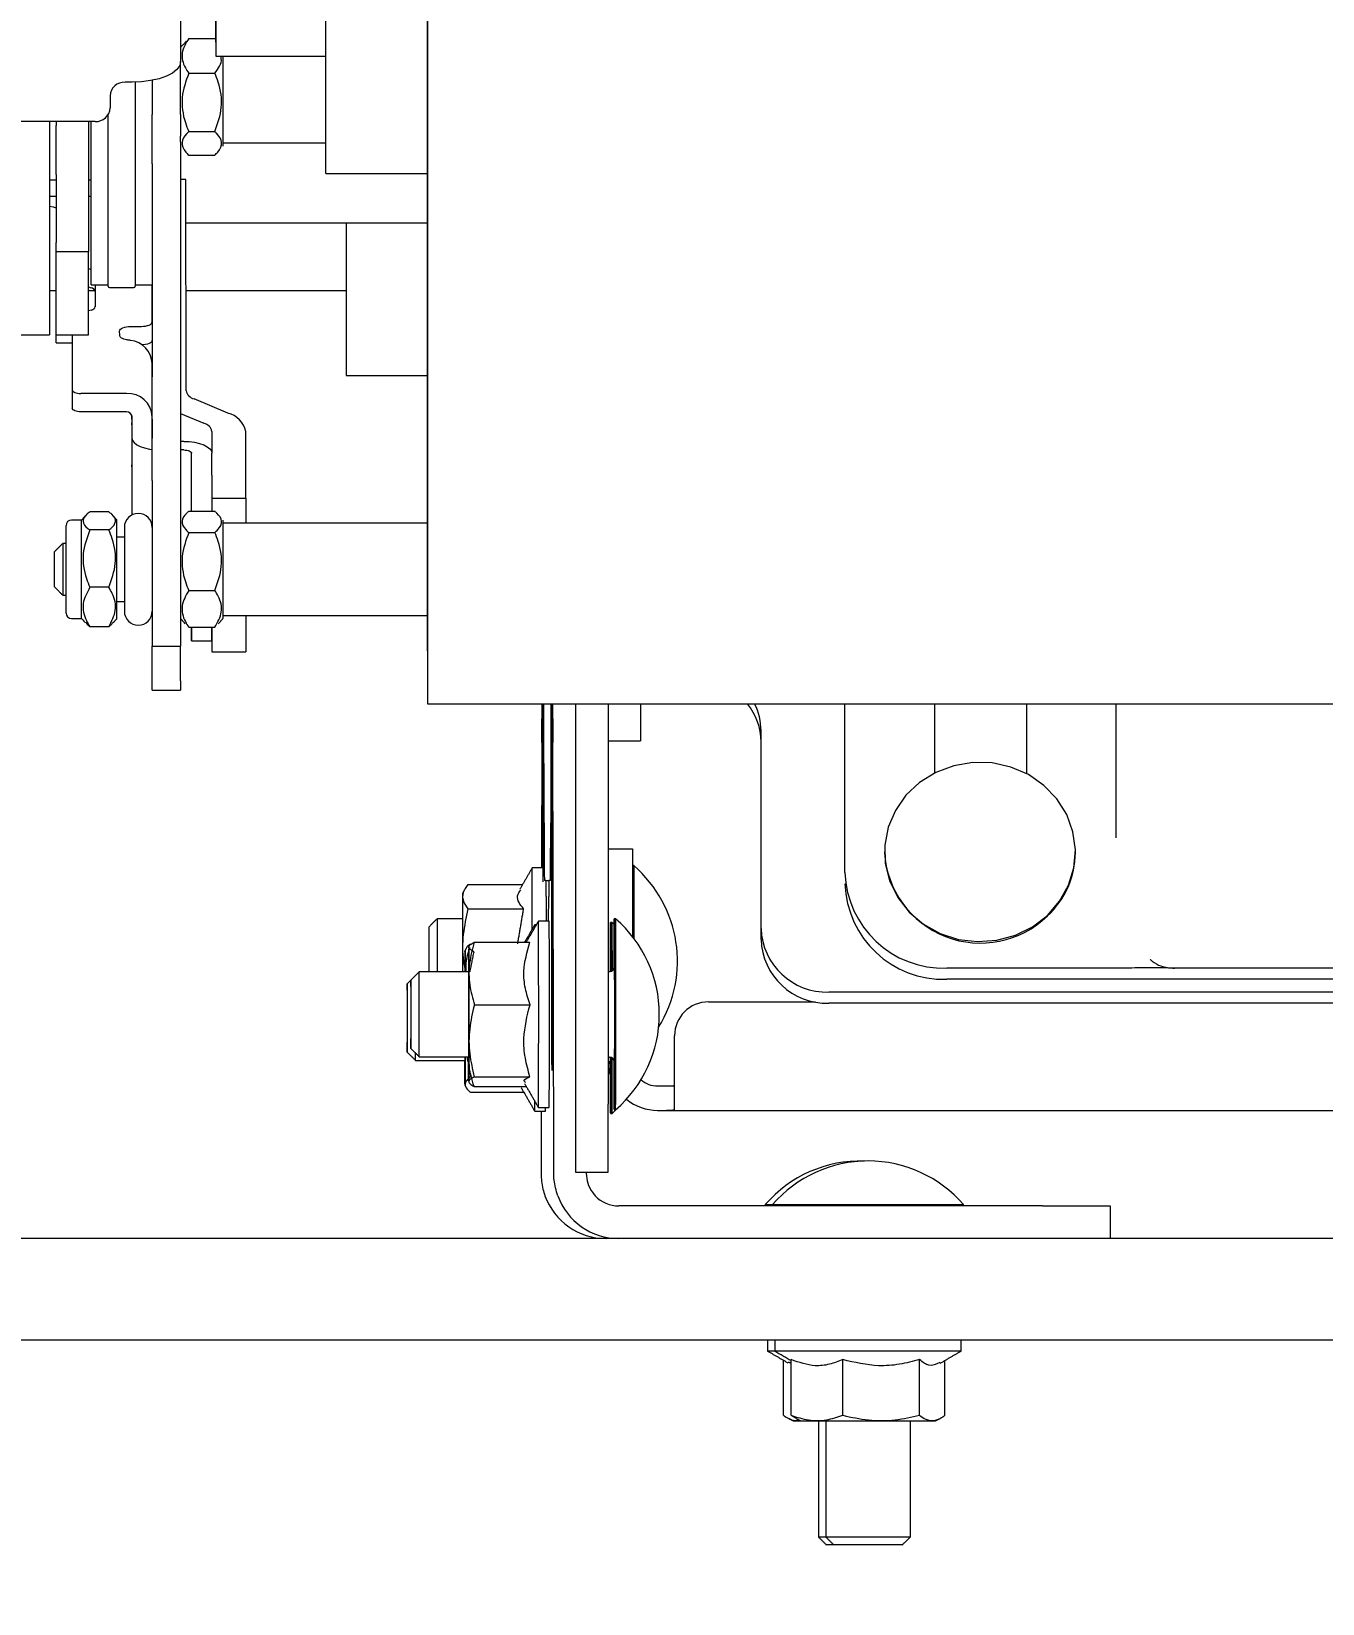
# Model space of a CAD drawing. Header units: inches. Extents: x 1.6 to 13.7, y 11.3 to 20.2.
# Drawn here: x 8.949 to 10.139, y 13.592 to 15.042 of the extents above; entities that cross this region are included whole.
import ezdxf

# ---------------------------------------------------------------- set-up
doc = ezdxf.new("R2010")
doc.units = ezdxf.units.IN
doc.header["$MEASUREMENT"] = 0
doc.header["$PDSIZE"] = -1
doc.layers.add('DIM', color=1, linetype='Continuous')
doc.styles.add('SLDTEXTSTYLE0', font='ARIAL.TTF', dxfattribs={"width": 0.7})
doc.styles.get("Standard").update_dxf_attribs({"font": 'ARIAL.TTF'})
doc.dimstyles.new('SLDDIMSTYLE0', dxfattribs={"dimtxt": 0.15, "dimasz": 0.15, "dimexe": 0, "dimexo": 0.0625, "dimgap": 0.0375, "dimtad": 0, "dimtih": 1, "dimtoh": 1, "dimdec": 1, "dimlfac": 4, "dimrnd": 1e-09, "dimzin": 12, "dimdsep": 46, "dimtxsty": 'SLDTEXTSTYLE0', "dimsah": 1, "dimcen": 0.09, "dimadec": 0, "dimazin": 0, "dimtfac": 1, "dimtdec": 1, "dimtofl": 0, "dimtmove": 0, "dimatfit": 3, "dimfxl": 0, "dimtolj": 1, "dimtzin": 12, "dimarcsym": 0})
doc.dimstyles.new('SLDDIMSTYLE1', dxfattribs={"dimtxt": 0.15, "dimasz": 0.15, "dimexe": 0, "dimexo": 0.0625, "dimgap": 0.0375, "dimtad": 0, "dimtih": 1, "dimtoh": 1, "dimdec": 0, "dimrnd": 1e-09, "dimzin": 0, "dimdsep": 46, "dimtxsty": 'Standard', "dimsah": 1, "dimcen": 0.09, "dimadec": 0, "dimazin": 0, "dimtfac": 1, "dimtdec": 0, "dimtofl": 0, "dimtmove": 0, "dimatfit": 3, "dimfxl": 0, "dimtolj": 1, "dimtzin": 0, "dimarcsym": 0})

# ---------------------------------------------------------------- blocks, each defined once
blk = doc.blocks.new('*D9')
at = {"color": 0, "linetype": 'ByBlock', "lineweight": -2}
for p, q in [((7.6678, 19.1788), (7.6678, 19.9913)), ((7.8178, 19.9913), (9.7208, 19.9913)), ((12.1656, 19.9913), (10.2625, 19.9913)), ((12.3156, 15.0843), (12.3156, 19.9913))]:
    blk.add_line(p, q, dxfattribs=at)
at = {"color": 0, "linetype": 'ByBlock'}
for points in [[(7.6678, 19.9913), (7.8178, 20.0163), (7.8178, 19.9663)], [(12.3156, 19.9913), (12.1656, 20.0163), (12.1656, 19.9663)]]:
    blk.add_solid(points, dxfattribs=at)
at = {"layer": 'DEFPOINTS', "color": 0, "linetype": 'ByBlock'}
for p in [(7.6678, 19.1163), (12.3156, 15.0218)]:
    blk.add_point(p, dxfattribs=at)
at = {"color": 0, "linetype": 'ByBlock', "insert": (9.9917, 19.9913), "char_height": 0.15, "attachment_point": 5, "style": 'SLDTEXTSTYLE0'}
blk.add_mtext('18 9/16', dxfattribs=at)
blk = doc.blocks.new('*D11')
at = {"color": 0, "linetype": 'ByBlock', "lineweight": -2}
for p, q in [((8.1166, 14.8333), (8.1166, 11.8068)), ((12.3156, 14.8333), (12.3156, 11.8068)), ((8.2666, 11.8068), (9.6295, 11.8068)), ((12.1656, 11.8068), (10.8027, 11.8068))]:
    blk.add_line(p, q, dxfattribs=at)
at = {"color": 0, "linetype": 'ByBlock'}
for points in [[(8.1166, 11.8068), (8.2666, 11.7818), (8.2666, 11.8318)], [(12.3156, 11.8068), (12.1656, 11.7818), (12.1656, 11.8318)]]:
    blk.add_solid(points, dxfattribs=at)
at = {"layer": 'DEFPOINTS', "color": 0, "linetype": 'ByBlock'}
for p in [(8.1166, 14.8958), (12.3156, 14.8958)]:
    blk.add_point(p, dxfattribs=at)
at = {"color": 0, "linetype": 'ByBlock', "insert": (10.2161, 11.8068), "char_height": 0.15, "attachment_point": 5, "style": 'SLDTEXTSTYLE0'}
blk.add_mtext('16 13/16\\PSHAFT LENGTH', dxfattribs=at)

msp = doc.modelspace()

# ---------------------------------------------------------------- linework, layer by layer
at = {"color": 7, "linetype": 'Continuous', "lineweight": 15}
for p, q in [((9.313641, 14.470579), (9.313641, 16.039305)), ((9.313641, 16.039305), (9.313641, 14.421805)), ((9.219891, 14.929854), (9.219891, 15.437303)), ((9.219891, 14.910555), (9.219891, 15.437303)), ((9.118641, 15.031576), (9.118641, 15.429424)), ((9.118641, 15.429424), (9.118641, 15.018806)), ((9.086141, 15.066968), (9.086141, 15.013723)), ((9.093641, 15.03511), (9.117641, 15.03511)), ((9.093641, 15.03511), (9.117641, 15.03511)), ((9.125141, 15.018806), (9.125141, 14.935932)), ((9.125141, 15.018806), (9.125141, 14.935932)), ((9.086141, 14.96487), (9.086141, 15.013723)), ((9.093641, 15.003082), (9.117641, 15.003082)), ((9.093641, 15.003082), (9.117641, 15.003082)), ((9.041316, 14.994779), (9.034891, 14.994779)), ((9.044366, 14.994823), (9.044366, 14.906945)), ((9.059991, 14.996501), (9.059991, 14.96487)), ((9.021141, 14.982317), (9.021141, 14.970988)), ((9.007391, 14.958527), (8.827391, 14.958527)), ((8.965091, 14.958527), (8.965091, 14.761806)), ((8.971341, 14.958527), (8.971341, 14.954998)), ((9.001341, 14.958527), (9.001341, 14.954998)), ((9.003741, 14.808055), (9.003741, 14.958527)), ((9.019366, 14.906945), (9.019366, 14.964864)), ((9.059991, 14.944936), (9.059991, 14.96487)), ((9.086141, 14.96487), (9.086141, 14.944936)), ((8.971341, 14.909599), (8.971341, 14.954998)), ((9.001341, 14.954998), (9.001341, 14.909599)), ((9.059991, 14.939484), (9.059991, 14.944936)), ((9.086141, 14.939484), (9.086141, 14.944936)), ((9.093641, 14.94928), (9.117641, 14.94928)), ((9.093641, 14.94928), (9.117641, 14.94928)), ((9.059991, 14.91955), (9.059991, 14.939484)), ((9.086141, 14.939484), (9.086141, 14.91955)), ((9.093641, 14.927507), (9.117641, 14.927507)), ((9.093641, 14.927507), (9.117641, 14.927507)), ((9.219891, 14.910555), (9.219891, 14.929854)), ((9.059991, 14.91955), (9.059991, 14.723041)), ((9.086141, 14.91955), (9.086141, 14.723041)), ((8.965091, 14.904863), (8.971341, 14.904863)), ((8.971341, 14.909599), (8.971341, 14.847002)), ((9.001341, 14.909599), (9.001341, 14.847002)), ((9.001341, 14.904863), (9.003741, 14.904863)), ((9.019366, 14.806806), (9.019366, 14.906945)), ((9.044366, 14.906945), (9.044366, 14.806806)), ((9.091027, 14.904962), (9.086141, 14.904961)), ((9.091196, 14.710367), (9.091027, 14.904962)), ((8.965091, 14.889864), (8.971341, 14.889864)), ((9.001341, 14.889864), (9.003741, 14.889864)), ((9.238766, 14.865218), (9.238766, 14.724468)), ((8.971341, 14.838764), (8.971341, 14.847002)), ((9.001341, 14.847002), (9.001341, 14.838764)), ((8.971341, 14.761806), (8.971341, 14.838764)), ((9.001341, 14.761806), (9.001341, 14.838764)), ((9.001341, 14.823049), (9.003741, 14.822199)), ((9.001341, 14.806056), (9.00381, 14.805181)), ((9.007385, 14.801944), (9.007397, 14.787783)), ((9.007395, 14.808055), (9.007412, 14.788013)), ((9.059924, 14.7739), (9.059895, 14.808055)), ((9.003843, 14.784775), (9.001341, 14.783887)), ((9.039928, 14.76967), (9.049928, 14.769672)), ((9.059924, 14.7739), (9.059924, 14.756906)), ((8.971341, 14.754373), (8.971341, 14.761806)), ((8.986173, 14.761806), (8.986173, 14.75843)), ((8.986173, 14.75843), (8.986229, 14.694166)), ((8.986185, 14.761806), (8.986229, 14.711159)), ((9.029935, 14.761217), (9.029932, 14.765443)), ((9.059896, 14.756588), (9.059913, 14.736466)), ((9.059906, 14.756648), (9.059923, 14.736245)), ((9.059982, 14.686344), (9.059939, 14.73547)), ((9.059991, 14.627461), (9.059991, 14.723041)), ((9.086141, 14.723041), (9.086141, 14.627461)), ((9.036232, 14.707865), (8.994044, 14.707858)), ((9.129739, 14.689716), (9.098525, 14.702898)), ((9.036232, 14.690872), (8.994044, 14.690865)), ((9.041019, 14.687649), (9.041057, 14.643019)), ((9.041231, 14.684075), (9.041231, 14.686341)), ((9.041231, 14.684075), (9.041234, 14.674108)), ((9.059982, 14.684078), (9.059982, 14.686344)), ((9.059982, 14.684078), (9.059984, 14.674111)), ((9.086141, 14.689457), (9.10765, 14.680374)), ((9.041093, 14.67883), (9.041065, 14.641976)), ((9.041101, 14.677787), (9.041173, 14.595801)), ((9.041234, 14.674108), (9.041241, 14.666712)), ((9.059984, 14.674111), (9.059991, 14.666715)), ((9.114978, 14.672904), (9.114996, 14.652925)), ((9.146282, 14.611251), (9.146228, 14.672909)), ((9.088993, 14.663656), (9.086141, 14.663655)), ((9.089, 14.655732), (9.086141, 14.655731)), ((9.09627, 14.63238), (9.096253, 14.652669)), ((9.115021, 14.632383), (9.115003, 14.652672)), ((9.059991, 14.627461), (9.059991, 14.562113)), ((9.086141, 14.627461), (9.086141, 14.562113)), ((9.115028, 14.615288), (9.115032, 14.611246)), ((9.115032, 14.611246), (9.146282, 14.611251)), ((9.115032, 14.611246), (9.115032, 14.599231)), ((9.146282, 14.611251), (9.146282, 14.588255)), ((9.019891, 14.598676), (9.002391, 14.598676)), ((9.093641, 14.599231), (9.117641, 14.599231)), ((9.093641, 14.599231), (9.117641, 14.599231)), ((8.980516, 14.505378), (8.980516, 14.586131)), ((8.994891, 14.500378), (8.994891, 14.591131)), ((9.019891, 14.582051), (9.002391, 14.582051)), ((9.027391, 14.500378), (9.027391, 14.591131)), ((9.034241, 14.584379), (9.034241, 14.507129)), ((9.093641, 14.579736), (9.117641, 14.579736)), ((9.093641, 14.579736), (9.117641, 14.579736)), ((9.125141, 14.591131), (9.125141, 14.500378)), ((9.125141, 14.591131), (9.125141, 14.500378)), ((8.977391, 14.569504), (8.977391, 14.542195)), ((8.977391, 14.569504), (8.977391, 14.542195)), ((8.969891, 14.543319), (8.969891, 14.562005)), ((8.969891, 14.543319), (8.969891, 14.562005)), ((9.059991, 14.562113), (9.059991, 14.474881)), ((9.086141, 14.562113), (9.086141, 14.474881)), ((8.969891, 14.529504), (8.969891, 14.543319)), ((8.969891, 14.529504), (8.969891, 14.543319)), ((8.977391, 14.542195), (8.977391, 14.522004)), ((8.977391, 14.542195), (8.977391, 14.522004)), ((9.019891, 14.52913), (9.002391, 14.52913)), ((9.093641, 14.52626), (9.117641, 14.52626)), ((9.093641, 14.52626), (9.117641, 14.52626)), ((9.019891, 14.492833), (9.002391, 14.492833)), ((9.093641, 14.492278), (9.117641, 14.492278)), ((9.093641, 14.492278), (9.117641, 14.492278)), ((9.096262, 14.492278), (9.09627, 14.482839)), ((9.115032, 14.492278), (9.115032, 14.469635)), ((9.146282, 14.503255), (9.146282, 14.46964)), ((9.115023, 14.479914), (9.115032, 14.469635)), ((9.059991, 14.442964), (9.059991, 14.474881)), ((9.086141, 14.442964), (9.086141, 14.474881)), ((9.115032, 14.469635), (9.146282, 14.46964)), ((9.059991, 14.434303), (9.059991, 14.442964)), ((9.086141, 14.442964), (9.086141, 14.434303)), ((9.419224, 14.421805), (9.419207, 14.40788)), ((9.419883, 14.270468), (9.419883, 14.421805)), ((9.420105, 14.421805), (9.420105, 14.260534)), ((9.421232, 14.312146), (9.421025, 14.421805)), ((9.427526, 14.421805), (9.427319, 14.312146)), ((9.428446, 14.260676), (9.428446, 14.421805)), ((9.428669, 14.421805), (9.428669, 14.260534)), ((9.429344, 14.40788), (9.429327, 14.421805)), ((9.450266, 14.421805), (9.450266, 14.052593)), ((9.480166, 14.421805), (9.480166, 14.052593)), ((9.510066, 14.421805), (9.510066, 14.39144)), ((9.698641, 14.266145), (9.698641, 14.421805)), ((9.698641, 14.266145), (9.698641, 14.421805)), ((9.781141, 14.421805), (9.781141, 14.357888)), ((9.781141, 14.421805), (9.781141, 14.357888)), ((9.866141, 14.357305), (9.866141, 14.421805)), ((9.866141, 14.357305), (9.866141, 14.421805)), ((9.948641, 14.42143), (9.948641, 14.421805)), ((9.948641, 14.42143), (9.948641, 14.421805)), ((9.948641, 14.29833), (9.948641, 14.42143)), ((9.948641, 14.29833), (9.948641, 14.42143)), ((9.419172, 14.386118), (9.419207, 14.40788)), ((9.429344, 14.40788), (9.429379, 14.386118)), ((9.510066, 14.39144), (9.510066, 14.387671)), ((9.621266, 14.214772), (9.621266, 14.396838)), ((9.419172, 14.386118), (9.418941, 14.270468)), ((9.430139, 14.005401), (9.429379, 14.386118)), ((9.480166, 14.288218), (9.502666, 14.288218)), ((9.502666, 14.288218), (9.502666, 14.256968)), ((9.410266, 14.214), (9.410266, 14.270468)), ((9.420105, 14.260534), (9.420105, 14.257709)), ((9.428446, 14.120677), (9.428446, 14.260676)), ((9.428669, 14.260534), (9.428669, 14.125218)), ((9.503916, 14.272593), (9.503916, 14.205707)), ((9.346016, 14.246762), (9.346016, 14.174593)), ((9.351034, 14.255238), (9.401472, 14.255238)), ((9.422984, 14.258843), (9.421509, 14.258843)), ((9.422984, 14.258843), (9.425567, 14.258843)), ((9.427043, 14.258843), (9.425567, 14.258843)), ((9.502666, 14.256968), (9.502666, 14.20733)), ((9.351034, 14.232692), (9.402352, 14.232692)), ((9.423093, 14.244221), (9.423166, 14.221406)), ((9.425385, 14.221406), (9.425458, 14.244221)), ((9.322666, 14.223656), (9.322666, 14.174593)), ((9.485888, 14.218346), (9.483844, 14.220155)), ((9.315166, 14.174593), (9.315166, 14.216156)), ((9.621266, 14.204546), (9.621266, 14.214772)), ((9.356813, 14.201935), (9.408131, 14.201935)), ((9.480166, 14.174968), (9.482054, 14.174968)), ((9.482465, 14.175011), (9.482508, 14.175593)), ((9.482501, 14.175372), (9.482508, 14.175593)), ((9.485877, 14.178747), (9.485883, 14.178968)), ((9.9574, 14.178048), (9.792391, 14.178048)), ((9.9574, 14.178048), (9.792391, 14.178048)), ((10.3949, 14.178048), (10.002381, 14.178048)), ((10.3949, 14.178048), (10.002381, 14.178048)), ((9.486086, 14.167218), (9.486086, 14.103843)), ((10.604891, 14.167788), (9.792391, 14.167788)), ((10.604891, 14.167788), (9.792391, 14.167788)), ((9.572791, 14.146968), (9.671442, 14.146968)), ((10.706266, 14.156041), (9.683766, 14.156041)), ((10.706266, 14.145815), (9.683766, 14.145815)), ((9.35693, 14.144257), (9.408249, 14.144257)), ((9.428446, 14.120677), (9.428669, 14.120677)), ((9.428665, 14.114051), (9.428669, 14.125218)), ((9.541541, 14.092718), (9.541541, 14.115718)), ((9.480166, 14.096093), (9.482054, 14.096093)), ((9.482508, 14.088718), (9.482501, 14.088939)), ((9.485883, 14.092093), (9.485877, 14.092315)), ((9.541541, 14.047587), (9.541541, 14.092718)), ((9.356854, 14.077853), (9.408172, 14.077853)), ((9.3533, 14.063706), (9.402533, 14.063706)), ((9.356661, 14.069126), (9.404727, 14.069126)), ((9.525916, 14.069468), (9.534041, 14.069468)), ((9.418494, 14.046281), (9.418413, 14.005401)), ((9.450266, 14.052593), (9.450266, 13.990093)), ((9.480166, 13.990093), (9.480166, 14.052593)), ((9.483844, 14.044156), (9.491693, 14.051607)), ((9.525916, 14.046968), (9.534041, 14.046968)), ((9.534041, 14.046968), (10.855991, 14.046968)), ((9.450266, 13.990093), (9.480166, 13.990093)), ((9.460161, 13.990093), (9.460162, 13.988843)), ((9.880795, 13.958843), (9.490171, 13.958843)), ((9.625146, 13.960093), (9.631905, 13.960093)), ((9.631905, 13.960093), (9.657848, 13.960093)), ((9.657848, 13.960093), (9.807905, 13.960093)), ((9.880795, 13.958843), (9.943126, 13.958843)), ((9.943126, 13.958843), (9.943126, 13.928843)), ((9.48713, 13.928843), (7.917766, 13.928843)), ((9.490171, 13.928843), (9.48713, 13.928843)), ((9.880795, 13.928843), (9.490171, 13.928843)), ((9.943126, 13.928843), (9.880795, 13.928843)), ((10.463509, 13.928843), (9.943126, 13.928843)), ((11.074016, 13.835093), (7.917766, 13.835093)), ((9.63403, 13.825093), (9.627271, 13.825093)), ((9.801206, 13.825093), (9.63403, 13.825093)), ((9.641871, 13.765861), (9.641871, 13.816663)), ((9.649115, 13.765861), (9.649115, 13.81718)), ((9.696667, 13.765861), (9.696667, 13.81718)), ((9.767457, 13.765861), (9.767457, 13.81718)), ((9.790695, 13.765861), (9.790695, 13.816384)), ((9.80578, 13.825093), (9.801206, 13.825093)), ((9.650977, 13.760843), (9.655094, 13.760843)), ((9.655094, 13.760843), (9.657736, 13.760843)), ((9.657736, 13.760843), (9.782074, 13.760843)), ((9.674083, 13.653843), (9.680842, 13.653843)), ((9.680842, 13.653843), (9.758967, 13.653843)), ((9.688342, 13.646343), (9.681583, 13.646343)), ((9.751467, 13.646343), (9.688342, 13.646343))]:
    msp.add_line(p, q, dxfattribs=at)
at = {"color": 7, "linetype": 'Continuous', "lineweight": 15, "flags": 128}
for points in [[(9.086141, 15.013723), (9.085279, 15.010027), (9.082729, 15.006473), (9.078586, 15.003198), (9.073012, 15.000328), (9.066219, 14.997971), (9.058469, 14.996221), (9.050061, 14.995143), (9.041316, 14.994779)], [(8.965091, 14.880488), (8.968479, 14.879778), (8.971341, 14.878862)], [(9.029932, 14.765443), (9.030123, 14.766267), (9.030691, 14.76706), (9.031615, 14.767791), (9.032858, 14.768432), (9.034373, 14.768957), (9.036101, 14.769348), (9.037977, 14.769589), (9.039928, 14.76967)], [(9.049928, 14.769672), (9.051879, 14.769753), (9.053754, 14.769994), (9.055483, 14.770385), (9.056998, 14.770911), (9.058241, 14.771552), (9.059164, 14.772282), (9.059733, 14.773075), (9.059924, 14.7739)], [(9.036189, 14.7573), (9.03486, 14.757577), (9.033642, 14.757934), (9.032563, 14.758363), (9.031646, 14.758854), (9.03091, 14.759398), (9.030373, 14.759981), (9.030045, 14.760592), (9.029935, 14.761217)], [(9.059924, 14.756906), (9.059733, 14.756082), (9.059164, 14.755289), (9.058241, 14.754558), (9.056998, 14.753918), (9.055483, 14.753392), (9.053754, 14.753001), (9.051879, 14.75276), (9.050445, 14.752684)], [(8.986229, 14.711159), (8.986379, 14.710515), (8.986824, 14.709896), (8.987547, 14.709325), (8.988519, 14.708825), (8.989703, 14.708414), (8.991054, 14.708109), (8.99252, 14.707922), (8.994044, 14.707858)], [(8.994044, 14.690865), (8.99252, 14.690928), (8.991054, 14.691116), (8.989703, 14.691421), (8.988519, 14.691831), (8.987547, 14.692332), (8.986824, 14.692902), (8.986379, 14.693522), (8.986229, 14.694166)], [(9.041093, 14.67883), (9.041094, 14.679737), (9.041095, 14.680351), (9.041096, 14.680669), (9.041097, 14.680685), (9.041098, 14.680401), (9.041099, 14.679819), (9.0411, 14.678945), (9.041101, 14.677787)], [(9.041241, 14.666712), (9.041742, 14.664569), (9.043223, 14.662508), (9.045628, 14.660608), (9.048863, 14.658944), (9.052804, 14.657578), (9.0573, 14.656563), (9.059991, 14.656164)], [(9.088993, 14.663656), (9.094066, 14.663446), (9.098944, 14.662821), (9.10344, 14.661806), (9.107381, 14.66044), (9.110616, 14.658776), (9.11302, 14.656876), (9.114501, 14.654815), (9.115003, 14.652672)], [(9.089, 14.655732), (9.090415, 14.655673), (9.091775, 14.655499), (9.093029, 14.655216), (9.094128, 14.654835), (9.095029, 14.654371), (9.0957, 14.653841), (9.096113, 14.653267), (9.096253, 14.652669)], [(9.041057, 14.643019), (9.041058, 14.641861), (9.041059, 14.640987), (9.041061, 14.640405), (9.041062, 14.640121), (9.041063, 14.640138), (9.041064, 14.640455), (9.041065, 14.64107), (9.041065, 14.641976)], [(9.096281, 14.599231), (9.096281, 14.602695), (9.09628, 14.608812), (9.096278, 14.614746), (9.096277, 14.62027), (9.096275, 14.62517), (9.096273, 14.629259), (9.09627, 14.63238)], [(9.115021, 14.632383), (9.115023, 14.629262), (9.115025, 14.625173), (9.115027, 14.620273), (9.115029, 14.614749), (9.11503, 14.608815), (9.115031, 14.602698), (9.115032, 14.599231)], [(9.09627, 14.482839), (9.096273, 14.480807), (9.096275, 14.479941), (9.096277, 14.480275), (9.096278, 14.481796), (9.09628, 14.484445), (9.096281, 14.488122), (9.096282, 14.492278)], [(9.885304, 14.226717), (9.896556, 14.239684), (9.9048, 14.254515), (9.909698, 14.270601), (9.91105, 14.287285), (9.9088, 14.303882), (9.903041, 14.319715), (9.894009, 14.334134), (9.882072, 14.346549), (9.86772, 14.356452), (9.851541, 14.363438), (9.834196, 14.36722), (9.816396, 14.367644), (9.79887, 14.364692), (9.782334, 14.358485), (9.767467, 14.349278), (9.754877, 14.337447), (9.745078, 14.323476), (9.738474, 14.307938), (9.735332, 14.291469), (9.735783, 14.274742), (9.739808, 14.258443), (9.747242, 14.24324), (9.757781, 14.229753), (9.770993, 14.218537), (9.786337, 14.210049), (9.803186, 14.204637), (9.820849, 14.202523), (9.838603, 14.203794), (9.855722, 14.208397), (9.871504, 14.216143), (9.885304, 14.226717)], [(9.412648, 14.215655), (9.412617, 14.217577), (9.412592, 14.21803)], [(9.482386, 14.175), (9.482388, 14.176798), (9.482417, 14.191149), (9.482452, 14.203086), (9.482494, 14.212119), (9.482539, 14.217878), (9.482587, 14.220127), (9.482635, 14.218775), (9.482681, 14.213877), (9.482724, 14.205633), (9.482761, 14.194381)], [(9.48576, 14.177986), (9.485763, 14.180173), (9.485792, 14.194524), (9.485828, 14.206461), (9.485869, 14.215494), (9.485915, 14.221253), (9.485962, 14.223503), (9.48601, 14.22215), (9.486056, 14.217252), (9.486099, 14.209008), (9.486136, 14.197756)], [(9.34831, 14.193071), (9.348351, 14.194273), (9.34839, 14.191866), (9.348428, 14.185989), (9.34846, 14.176982), (9.348466, 14.174593)], [(9.351698, 14.197243), (9.351739, 14.197249), (9.351778, 14.193668), (9.351814, 14.186708), (9.351844, 14.176774), (9.351867, 14.164443), (9.351882, 14.150432), (9.351886, 14.135555), (9.351882, 14.120676), (9.351867, 14.106661), (9.351844, 14.094323), (9.351814, 14.084381), (9.351778, 14.07741), (9.351739, 14.073818), (9.351698, 14.073812), (9.351659, 14.077393), (9.351623, 14.084353), (9.351593, 14.094287), (9.351588, 14.096468)], [(9.482761, 14.194381), (9.482792, 14.180581), (9.482801, 14.175075)], [(9.484011, 14.194381), (9.484042, 14.180581), (9.48405, 14.175606)], [(9.486136, 14.197756), (9.486167, 14.183956), (9.486189, 14.168174), (9.486202, 14.151056), (9.486206, 14.133301), (9.4862, 14.115638), (9.486184, 14.09879), (9.48616, 14.083445), (9.486127, 14.070234), (9.486089, 14.059695), (9.486045, 14.052261), (9.485998, 14.048236), (9.48595, 14.047785), (9.485903, 14.050926), (9.485858, 14.057531), (9.485818, 14.067329), (9.485784, 14.07992), (9.48576, 14.093076)], [(9.482679, 14.175593), (9.482685, 14.175367), (9.482688, 14.17505)], [(9.295034, 14.109837), (9.295058, 14.10355), (9.295086, 14.100713), (9.295116, 14.101669), (9.295143, 14.106301), (9.295164, 14.114052), (9.295176, 14.123987), (9.295179, 14.134907), (9.295171, 14.145495), (9.295154, 14.154474), (9.29513, 14.160761), (9.295101, 14.163598), (9.295072, 14.162643), (9.295045, 14.15801), (9.295024, 14.150259), (9.295012, 14.140325), (9.295009, 14.129405), (9.295017, 14.118817), (9.295034, 14.109837)], [(9.298409, 14.113213), (9.298433, 14.106925), (9.298461, 14.104088), (9.298491, 14.105044), (9.298518, 14.109676), (9.298539, 14.117427), (9.298551, 14.127362), (9.298554, 14.138281), (9.298546, 14.148869), (9.298529, 14.157849), (9.298505, 14.164136), (9.298476, 14.166973), (9.298447, 14.166018), (9.29842, 14.161385), (9.298399, 14.153634), (9.298386, 14.143699), (9.298384, 14.13278), (9.298392, 14.122192), (9.298409, 14.113213)], [(9.42845, 14.114051), (9.428449, 14.114866), (9.428449, 14.115686), (9.428448, 14.11651), (9.428448, 14.117337), (9.428448, 14.118168), (9.428447, 14.119002), (9.428447, 14.119838), (9.428446, 14.120677)], [(9.428665, 14.114051), (9.42865, 14.101936), (9.428625, 14.092249), (9.428593, 14.086001), (9.428558, 14.083843), (9.428522, 14.086001), (9.42849, 14.092249), (9.428465, 14.101936), (9.42845, 14.114051)], [(9.348481, 14.096468), (9.348478, 14.094797), (9.34845, 14.083991), (9.348416, 14.075983), (9.348377, 14.071241), (9.348337, 14.070038), (9.348297, 14.072445), (9.34826, 14.078323), (9.348227, 14.087329), (9.348213, 14.093093)], [(9.348344, 14.093093), (9.348365, 14.093881), (9.348387, 14.096468)], [(9.480166, 14.092718), (9.481045, 14.083793), (9.482405, 14.078581)], [(9.48281, 14.095984), (9.482809, 14.095415), (9.482785, 14.08007), (9.482752, 14.066858), (9.482714, 14.05632), (9.48267, 14.048886), (9.482623, 14.044861), (9.482575, 14.04441), (9.482528, 14.047551), (9.482483, 14.054156), (9.482443, 14.063954), (9.482409, 14.076545), (9.482383, 14.091412), (9.482377, 14.096062)], [(9.412592, 14.046282), (9.412593, 14.046281), (9.41264, 14.048012)], [(9.41264, 14.048012), (9.412685, 14.053189), (9.412697, 14.055321)], [(9.422593, 14.046281), (9.42264, 14.048012), (9.422658, 14.049656)]]:
    msp.add_lwpolyline(points, dxfattribs=at)
at = {"color": 7, "linetype": 'Continuous', "lineweight": 15}
for centre, radius, start, end in [((9.034277, 14.98164), 0.013153, 87.323604, 177.048743), ((9.008005, 14.971666), 0.013153, 267.324228, 357.048119), ((9.00311, 14.800815), 0.004422, 14.793265, 80.889091), ((9.020616, 14.806805), 0.00125, 180, 270), ((9.043116, 14.806805), 0.00125, 270, 0), ((9.003143, 14.789132), 0.004413, 279.116976, 345.307711), ((9.037665, 14.734545), 0.022293, 2.377836, 84.146339), ((9.100818, 14.712477), 0.00985, 192.369875, 256.538745), ((9.037296, 14.685174), 0.022716, 2.951597, 92.686001), ((9.036456, 14.686095), 0.004782, 2.9514, 92.685192), ((9.12458, 14.668161), 0.022163, 12.369146, 76.539616), ((9.105356, 14.670793), 0.009851, 12.370529, 76.538113), ((9.047116, 14.584379), 0.012875, 0, 180), ((8.985516, 14.586131), 0.005, 90, 180), ((9.047116, 14.507129), 0.012875, 180, 0), ((8.985516, 14.505378), 0.005, 180, 270), ((3.384577, 14.489019), 5.730455, 359.9089649, 0.0325832), ((9.564644, 14.386362), 0.056622, 0.252032, 38.752909), ((9.565338, 14.396745), 0.055928, 0.095133, 26.621298), ((12.884544, 14.303457), 3.463322, 179.856252, 180.738091), ((5.957582, 14.30349), 3.469748, 359.262726, 0.142932), ((9.823503, 14.289727), 0.088564, 183.21375, 314.250799), ((9.830829, 14.285218), 0.080251, 312.750665, 359.674264), ((9.427842, 14.184593), 0.116324, 328.333732, 49.157421), ((9.789649, 14.269062), 0.091055, 181.836232, 271.725295), ((9.789649, 14.269062), 0.091055, 181.836232, 271.725295), ((8.706609, 14.246214), 0.716487, 359.840587, 1.009943), ((10.144525, 14.246195), 0.719069, 178.992157, 180.157313), ((9.789649, 14.258801), 0.091055, 181.83616, 271.725558), ((9.789649, 14.258801), 0.091055, 181.83616, 271.725558), ((-3.107702, 14.135531), 12.523964, 359.6071329, 0.3928671), ((-3.174858, 14.135531), 12.60112, 359.6095337, 0.3904663), ((8.12736, 14.198422), 1.356657, 359.829334, 0.917915), ((8.129003, 14.201794), 1.358389, 359.829703, 0.916894), ((9.411145, 14.135531), 0.116324, 310.84276, 49.15724), ((9.681938, 14.216717), 0.060704, 181.836343, 271.725369), ((9.681938, 14.206491), 0.060704, 181.836343, 271.725369), ((12.045796, 14.170814), 2.697578, 179.527262, 179.919723), ((12.117326, 14.172451), 2.765738, 179.486391, 179.955622), ((-5.28968, 14.139162), 14.777182, 359.6447142, 0.2271882), ((3.906194, 14.135531), 5.399916, 359.585526, 0.414474), ((3.939151, 14.135531), 5.412709, 359.586503, 0.413497), ((9.481883, 14.178968), 0.004, 270.001614, 359.996285), ((8.395641, 14.170139), 1.090448, 359.846501, 0.463886), ((9.572791, 14.115718), 0.03125, 90, 180), ((8.395583, 14.100922), 1.090506, 359.536127, 0.153494), ((9.055683, 14.098626), 0.246973, 358.71646, 0.268726), ((9.478508, 14.088719), 0.003999, 359.991809, 65.51877), ((9.481883, 14.092093), 0.004, 359.999513, 89.998386), ((8.916014, 14.094643), 0.566696, 359.400945, 0.137906), ((5.841156, 14.085135), 3.642918, 359.355469, 0.162225), ((9.525916, 14.092718), 0.02325, 228.83015, 270), ((9.525916, 14.092718), 0.04575, 230.985752, 270), ((24.919672, 13.975015), 15.50129, 179.8876886, 179.9488877), ((-7.052893, 13.973615), 16.483062, 0.0529349, 0.1104888), ((9.713146, 13.884019), 0.116324, 88.335156, 139.157421), ((9.719905, 13.884019), 0.116324, 40.842579, 139.157421), ((9.478379, 13.988843), 0.06, 200.067461, 270.000132), ((9.490171, 13.988843), 0.06, 200.067546, 270.000047), ((9.49017, 13.988841), 0.029997, 223.333036, 270.001963)]:
    msp.add_arc(centre, radius, start, end, dxfattribs=at)
for points, degree in [([(9.091132, 15.032509), (9.086141, 15.026685)], 1), ([(9.091132, 15.032509), (9.086141, 15.026685)], 1), ([(9.118641, 15.018806), (9.219891, 15.018806)], 1), ([(9.118641, 15.018806), (9.219891, 15.018806)], 1), ([(9.125141, 14.938808), (9.219891, 14.938808)], 1), ([(9.125141, 14.938808), (9.219891, 14.938808)], 1), ([(9.219891, 14.910555), (9.313641, 14.910555)], 1), ([(9.219891, 14.910555), (9.313641, 14.910555)], 1), ([(9.091062, 14.865218), (9.313641, 14.865218)], 1), ([(8.971341, 14.838764), (9.001341, 14.838764)], 1), ([(8.965091, 14.802718), (8.971341, 14.802718)], 1), ([(9.001341, 14.802718), (9.007215, 14.802718)], 1), ([(9.003741, 14.808055), (9.019366, 14.808055)], 1), ([(9.020616, 14.805556), (9.043116, 14.805556)], 1), ([(9.044366, 14.808055), (9.059991, 14.808055)], 1), ([(9.091116, 14.802718), (9.238766, 14.802718)], 1), ([(8.767591, 14.761806), (8.965091, 14.761806)], 1), ([(8.971341, 14.761806), (9.001341, 14.761806)], 1), ([(8.971341, 14.754373), (8.986176, 14.754373)], 1), ([(9.238766, 14.724468), (9.313641, 14.724468)], 1), ([(9.041062, 14.640091), (9.041134, 14.640091)], 1), ([(8.998216, 14.59501), (8.994891, 14.591131)], 1), ([(9.027391, 14.591131), (9.024066, 14.59501)], 1), ([(8.994891, 14.591131), (8.985516, 14.591131)], 1), ([(9.313641, 14.588255), (9.125141, 14.588255)], 1), ([(9.313641, 14.588255), (9.125141, 14.588255)], 1), ([(8.977391, 14.569504), (8.969891, 14.562005)], 1), ([(8.977391, 14.569504), (8.969891, 14.562005)], 1), ([(8.980516, 14.569504), (8.977391, 14.569504)], 1), ([(8.980516, 14.569504), (8.977391, 14.569504)], 1), ([(9.034241, 14.575504), (9.027391, 14.575504)], 1), ([(8.969891, 14.529504), (8.977391, 14.522004)], 1), ([(8.969891, 14.529504), (8.977391, 14.522004)], 1), ([(8.977391, 14.522004), (8.980516, 14.522004)], 1), ([(8.977391, 14.522004), (8.980516, 14.522004)], 1), ([(9.027391, 14.516005), (9.034241, 14.516005)], 1), ([(8.985516, 14.500378), (8.994891, 14.500378)], 1), ([(8.994891, 14.500378), (8.998216, 14.496499)], 1), ([(9.024066, 14.496499), (9.027391, 14.500378)], 1), ([(9.086141, 14.500378), (9.090315, 14.495507)], 1), ([(9.086141, 14.500378), (9.090315, 14.495507)], 1), ([(9.120966, 14.495507), (9.125141, 14.500378)], 1), ([(9.120966, 14.495507), (9.125141, 14.500378)], 1), ([(9.125141, 14.503255), (9.313641, 14.503255)], 1), ([(9.125141, 14.503255), (9.313641, 14.503255)], 1), ([(9.096275, 14.479911), (9.115025, 14.479914)], 1), ([(9.059991, 14.474881), (9.086141, 14.474881)], 1), ([(9.059991, 14.434303), (9.086141, 14.434303)], 1), ([(9.313641, 14.421805), (11.782391, 14.421805)], 1), ([(9.313641, 14.421805), (11.782391, 14.421805)], 1), ([(9.480166, 14.387671), (9.510066, 14.387671)], 1), ([(9.735078, 14.28519), (9.735078, 14.284762)], 1), ([(9.911078, 14.284762), (9.911078, 14.28519)], 1), ([(9.410266, 14.270468), (9.398951, 14.25087)], 1), ([(9.420105, 14.270468), (9.410266, 14.270468)], 1), ([(9.503916, 14.272593), (9.502666, 14.272593)], 1), ([(9.347921, 14.250559), (9.346016, 14.246762)], 1), ([(9.396923, 14.200605), (9.402352, 14.232692)], 1), ([(9.322666, 14.223656), (9.315166, 14.216156)], 1), ([(9.346016, 14.223656), (9.322666, 14.223656)], 1), ([(9.412592, 14.21803), (9.4033, 14.201935)], 1), ([(9.415967, 14.221405), (9.404727, 14.201935)], 1), ([(9.414019, 14.218031), (9.412593, 14.218031)], 1), ([(9.425968, 14.221406), (9.415968, 14.221406)], 1), ([(9.483843, 14.220156), (9.482593, 14.220156)], 1), ([(9.487218, 14.223531), (9.485968, 14.223531)], 1), ([(9.34912, 14.195872), (9.348343, 14.194324)], 1), ([(9.352096, 14.198452), (9.351718, 14.197699)], 1), ([(9.352927, 14.174593), (9.35662, 14.193209)], 1), ([(9.305969, 14.174593), (9.298469, 14.167093)], 1), ([(9.351719, 14.174593), (9.305969, 14.174593)], 1), ([(10.002381, 14.178048), (9.994884, 14.178244), (9.979891, 14.178635), (9.964897, 14.178244), (9.9574, 14.178048)], 3), ([(10.002381, 14.178048), (9.994884, 14.178244), (9.979891, 14.178635), (9.964897, 14.178244), (9.9574, 14.178048)], 3), ([(9.298469, 14.167093), (9.295094, 14.163718)], 1), ([(9.298469, 14.103968), (9.305969, 14.096468)], 1), ([(9.295094, 14.100593), (9.302594, 14.093093)], 1), ([(9.302594, 14.093093), (9.348344, 14.093093)], 1), ([(9.305969, 14.096468), (9.351719, 14.096468)], 1), ([(9.349998, 14.096468), (9.353491, 14.078126)], 1), ([(9.351718, 14.073363), (9.352137, 14.072527)], 1), ([(9.348343, 14.069988), (9.34919, 14.068299)], 1), ([(9.400233, 14.067688), (9.412592, 14.046282)], 1), ([(9.403132, 14.071888), (9.415967, 14.049657)], 1), ([(9.412593, 14.046281), (9.422593, 14.046281)], 1), ([(9.415968, 14.049656), (9.425968, 14.049656)], 1), ([(9.482593, 14.044156), (9.483843, 14.044156)], 1), ([(9.485968, 14.047531), (9.487218, 14.047531)], 1), ([(9.625146, 13.960093), (9.625146, 13.958843)], 1), ([(9.631905, 13.960093), (9.631905, 13.958843)], 1), ([(9.807905, 13.958843), (9.807905, 13.960093)], 1), ([(9.627271, 13.835093), (9.627271, 13.825093)], 1), ([(9.63403, 13.835093), (9.63403, 13.825093)], 1), ([(9.80578, 13.825093), (9.80578, 13.835093)], 1), ([(9.627271, 13.825093), (9.645977, 13.814293)], 1), ([(9.63403, 13.825093), (9.649115, 13.816384)], 1), ([(9.649115, 13.814014), (9.646193, 13.814668)], 1), ([(9.786296, 13.813844), (9.80578, 13.825093)], 1), ([(9.646213, 13.763234), (9.650977, 13.760843)], 1), ([(9.654002, 13.762841), (9.649115, 13.765861)], 1), ([(9.653889, 13.762774), (9.657736, 13.760843)], 1), ([(9.674083, 13.760843), (9.674083, 13.653843)], 1), ([(9.680842, 13.760843), (9.680842, 13.653843)], 1), ([(9.758967, 13.653843), (9.758967, 13.760843)], 1), ([(9.782074, 13.760843), (9.785921, 13.762774)], 1), ([(9.674083, 13.653843), (9.681583, 13.646343)], 1), ([(9.680842, 13.653843), (9.688342, 13.646343)], 1), ([(9.751467, 13.646343), (9.758967, 13.653843)], 1)]:
    msp.add_open_spline(points, degree=degree, dxfattribs=at)
for points, knots in [([(9.093641, 15.03511), (9.090999, 15.03074), (9.085685, 15.021948), (9.088527, 15.010634), (9.092539, 15.004708), (9.093641, 15.003082)], [0, 0, 0, 0, 0.41765744, 0.84012666, 1, 1, 1, 1]), ([(9.093641, 15.03511), (9.090999, 15.03074), (9.085685, 15.021948), (9.088527, 15.010634), (9.092539, 15.004708), (9.093641, 15.003082)], [0, 0, 0, 0, 0.41765744, 0.84012666, 1, 1, 1, 1]), ([(9.117641, 15.003082), (9.120905, 15.007459), (9.124751, 15.012618), (9.123362, 15.017992), (9.123152, 15.018806)], [0, 0, 0, 0, 0.84858829, 1, 1, 1, 1]), ([(9.117641, 15.003082), (9.120905, 15.007459), (9.124751, 15.012618), (9.123362, 15.017992), (9.123152, 15.018806)], [0, 0, 0, 0, 0.84858829, 1, 1, 1, 1]), ([(9.093641, 15.003082), (9.090999, 14.99574), (9.085685, 14.980972), (9.088527, 14.961967), (9.092539, 14.952013), (9.093641, 14.94928)], [0, 0, 0, 0, 0.41765858, 0.84013038, 1, 1, 1, 1]), ([(9.093641, 15.003082), (9.090999, 14.99574), (9.085685, 14.980972), (9.088527, 14.961967), (9.092539, 14.952013), (9.093641, 14.94928)], [0, 0, 0, 0, 0.41765858, 0.84013038, 1, 1, 1, 1]), ([(9.117641, 14.94928), (9.120283, 14.956622), (9.125597, 14.971389), (9.122754, 14.990395), (9.118742, 15.000349), (9.117641, 15.003082)], [0, 0, 0, 0, 0.41765803, 0.840129833, 1, 1, 1, 1]), ([(9.117641, 14.94928), (9.120283, 14.956622), (9.125597, 14.971389), (9.122754, 14.990395), (9.118742, 15.000349), (9.117641, 15.003082)], [0, 0, 0, 0, 0.41765803, 0.840129833, 1, 1, 1, 1]), ([(9.093641, 14.94928), (9.093013, 14.948667), (9.089737, 14.94547), (9.08597, 14.93906), (9.08895, 14.932167), (9.092688, 14.928453), (9.093641, 14.927507)], [0, 0, 0, 0, 0.08872914, 0.46323106, 0.86323936, 1, 1, 1, 1]), ([(9.093641, 14.94928), (9.093013, 14.948667), (9.089737, 14.94547), (9.08597, 14.93906), (9.08895, 14.932167), (9.092688, 14.928453), (9.093641, 14.927507)], [0, 0, 0, 0, 0.08872914, 0.46323106, 0.86323936, 1, 1, 1, 1]), ([(9.117641, 14.927507), (9.118593, 14.928453), (9.122331, 14.932167), (9.125311, 14.93906), (9.121544, 14.94547), (9.118268, 14.948667), (9.117641, 14.94928)], [0, 0, 0, 0, 0.136759769, 0.536768692, 0.911270815, 1, 1, 1, 1]), ([(9.117641, 14.927507), (9.118593, 14.928453), (9.122331, 14.932167), (9.125311, 14.93906), (9.121544, 14.94547), (9.118268, 14.948667), (9.117641, 14.94928)], [0, 0, 0, 0, 0.136759769, 0.536768692, 0.911270815, 1, 1, 1, 1]), ([(9.039939, 14.756722), (9.038895, 14.756874), (9.037612, 14.757061), (9.036412, 14.757262), (9.036189, 14.7573)], [0, 0, 0, 0, 0.81353003, 1, 1, 1, 1]), ([(9.002391, 14.598676), (9.001438, 14.597953), (8.997701, 14.595117), (8.99472, 14.589854), (8.998487, 14.58496), (9.001763, 14.582519), (9.002391, 14.582051)], [0, 0, 0, 0, 0.13675822, 0.53676627, 0.91127288, 1, 1, 1, 1]), ([(9.019891, 14.582051), (9.020518, 14.582519), (9.023794, 14.58496), (9.027561, 14.589854), (9.024581, 14.595117), (9.020843, 14.597953), (9.019891, 14.598676)], [0, 0, 0, 0, 0.08872704, 0.46323384, 0.86324191, 1, 1, 1, 1]), ([(9.093641, 14.599231), (9.093013, 14.598683), (9.089737, 14.59582), (9.08597, 14.590081), (9.08895, 14.583909), (9.092688, 14.580584), (9.093641, 14.579736)], [0, 0, 0, 0, 0.08873007, 0.46323191, 0.86323976, 1, 1, 1, 1]), ([(9.093641, 14.599231), (9.093013, 14.598683), (9.089737, 14.59582), (9.08597, 14.590081), (9.08895, 14.583909), (9.092688, 14.580584), (9.093641, 14.579736)], [0, 0, 0, 0, 0.08873007, 0.46323191, 0.86323976, 1, 1, 1, 1]), ([(9.117641, 14.579736), (9.118593, 14.580584), (9.122331, 14.583909), (9.125311, 14.590081), (9.121544, 14.59582), (9.118268, 14.598683), (9.117641, 14.599231)], [0, 0, 0, 0, 0.13675938, 0.53676784, 0.91126988, 1, 1, 1, 1]), ([(9.117641, 14.579736), (9.118593, 14.580584), (9.122331, 14.583909), (9.125311, 14.590081), (9.121544, 14.59582), (9.118268, 14.598683), (9.117641, 14.599231)], [0, 0, 0, 0, 0.13675938, 0.53676784, 0.91126988, 1, 1, 1, 1]), ([(9.002391, 14.582051), (8.999749, 14.57483), (8.994434, 14.560304), (8.997278, 14.541609), (9.001289, 14.531818), (9.002391, 14.52913)], [0, 0, 0, 0, 0.41765756, 0.84012967, 1, 1, 1, 1]), ([(9.019891, 14.52913), (9.022533, 14.536351), (9.027847, 14.550878), (9.025004, 14.569572), (9.020992, 14.579363), (9.019891, 14.582051)], [0, 0, 0, 0, 0.417657314, 0.840128839, 1, 1, 1, 1]), ([(9.093641, 14.579736), (9.090999, 14.572439), (9.085685, 14.557761), (9.088527, 14.53887), (9.092539, 14.528976), (9.093641, 14.52626)], [0, 0, 0, 0, 0.41765853, 0.84012883, 1, 1, 1, 1]), ([(9.093641, 14.579736), (9.090999, 14.572439), (9.085685, 14.557761), (9.088527, 14.53887), (9.092539, 14.528976), (9.093641, 14.52626)], [0, 0, 0, 0, 0.41765853, 0.84012883, 1, 1, 1, 1]), ([(9.117641, 14.52626), (9.120283, 14.533557), (9.125597, 14.548236), (9.122754, 14.567126), (9.118742, 14.57702), (9.117641, 14.579736)], [0, 0, 0, 0, 0.41765851, 0.8401296, 1, 1, 1, 1]), ([(9.117641, 14.52626), (9.120283, 14.533557), (9.125597, 14.548236), (9.122754, 14.567126), (9.118742, 14.57702), (9.117641, 14.579736)], [0, 0, 0, 0, 0.41765851, 0.8401296, 1, 1, 1, 1]), ([(9.002391, 14.52913), (8.999749, 14.524177), (8.994434, 14.514214), (8.997278, 14.501392), (9.001289, 14.494677), (9.002391, 14.492833)], [0, 0, 0, 0, 0.41765494, 0.84012847, 1, 1, 1, 1]), ([(9.019891, 14.492833), (9.022533, 14.497786), (9.027847, 14.507749), (9.025004, 14.520571), (9.020992, 14.527286), (9.019891, 14.52913)], [0, 0, 0, 0, 0.41765842, 0.84013132, 1, 1, 1, 1]), ([(9.093641, 14.52626), (9.090999, 14.521623), (9.085685, 14.512295), (9.088527, 14.500291), (9.092539, 14.494004), (9.093641, 14.492278)], [0, 0, 0, 0, 0.417661069, 0.840131988, 1, 1, 1, 1]), ([(9.093641, 14.52626), (9.090999, 14.521623), (9.085685, 14.512295), (9.088527, 14.500291), (9.092539, 14.494004), (9.093641, 14.492278)], [0, 0, 0, 0, 0.417661069, 0.840131988, 1, 1, 1, 1]), ([(9.117641, 14.492278), (9.120283, 14.496915), (9.125597, 14.506243), (9.122754, 14.518247), (9.118742, 14.524534), (9.117641, 14.52626)], [0, 0, 0, 0, 0.41765558, 0.84012657, 1, 1, 1, 1]), ([(9.117641, 14.492278), (9.120283, 14.496915), (9.125597, 14.506243), (9.122754, 14.518247), (9.118742, 14.524534), (9.117641, 14.52626)], [0, 0, 0, 0, 0.41765558, 0.84012657, 1, 1, 1, 1]), ([(9.002391, 14.492833), (9.001727, 14.493298), (9.000002, 14.494506), (8.999327, 14.495811), (8.998912, 14.496614)], [0, 0, 0, 0, 0.38507407, 1, 1, 1, 1]), ([(9.023369, 14.496614), (9.022954, 14.495811), (9.022279, 14.494506), (9.020555, 14.493298), (9.019891, 14.492833)], [0, 0, 0, 0, 0.61492593, 1, 1, 1, 1]), ([(9.351034, 14.255238), (9.349321, 14.252747), (9.345844, 14.247691), (9.345962, 14.240015), (9.349386, 14.235072), (9.351034, 14.232692)], [0, 0, 0, 0, 0.33496154, 0.67983456, 1, 1, 1, 1]), ([(9.402352, 14.232692), (9.400779, 14.234647), (9.397597, 14.238599), (9.395797, 14.244633), (9.39849, 14.248524), (9.399782, 14.25039)], [0, 0, 0, 0, 0.33742477, 0.68216713, 1, 1, 1, 1]), ([(9.351034, 14.232692), (9.34935, 14.224891), (9.345931, 14.209057), (9.345668, 14.189247), (9.348023, 14.177896), (9.348708, 14.174593)], [0, 0, 0, 0, 0.40780784, 0.82767842, 1, 1, 1, 1]), ([(9.352582, 14.197026), (9.351074, 14.192242), (9.34874, 14.184843), (9.349121, 14.17727), (9.349255, 14.174593)], [0, 0, 0, 0, 0.64659638, 1, 1, 1, 1]), ([(9.349505, 14.195837), (9.349583, 14.196247), (9.349891, 14.197861), (9.351914, 14.199432), (9.353424, 14.200605)], [0, 0, 0, 0, 0.25371264, 1, 1, 1, 1]), ([(9.35662, 14.193209), (9.35591, 14.193575), (9.353497, 14.194821), (9.351261, 14.197026), (9.352424, 14.199604), (9.355474, 14.201224), (9.356813, 14.201935)], [0, 0, 0, 0, 0.1280532, 0.43565556, 0.75221487, 1, 1, 1, 1]), ([(9.356813, 14.201935), (9.355113, 14.195562), (9.351662, 14.182628), (9.351821, 14.16299), (9.35527, 14.150345), (9.35693, 14.144257)], [0, 0, 0, 0, 0.33496059, 0.67983406, 1, 1, 1, 1]), ([(9.408249, 14.144257), (9.406639, 14.14926), (9.403384, 14.159375), (9.401549, 14.179005), (9.405583, 14.193056), (9.408131, 14.201935)], [0, 0, 0, 0, 0.26486272, 0.53546729, 1, 1, 1, 1]), ([(9.979891, 14.186295), (9.979917, 14.186269), (9.98055, 14.185646), (9.983507, 14.183047), (9.990805, 14.179007), (9.998138, 14.1784), (10.002381, 14.178048)], [0, 0, 0, 0, 0.00452539, 0.10946719, 0.48482351, 1, 1, 1, 1]), ([(9.979891, 14.186295), (9.979917, 14.186269), (9.98055, 14.185646), (9.983507, 14.183047), (9.990805, 14.179007), (9.998138, 14.1784), (10.002381, 14.178048)], [0, 0, 0, 0, 0.00452539, 0.10946719, 0.48482351, 1, 1, 1, 1]), ([(9.35693, 14.144257), (9.355209, 14.13692), (9.351715, 14.122029), (9.351807, 14.09942), (9.355214, 14.084862), (9.356854, 14.077853)], [0, 0, 0, 0, 0.33496193, 0.67983248, 1, 1, 1, 1]), ([(9.408172, 14.077853), (9.406579, 14.083613), (9.403358, 14.095258), (9.401589, 14.117858), (9.40567, 14.134035), (9.408249, 14.144257)], [0, 0, 0, 0, 0.26486014, 0.53546851, 1, 1, 1, 1]), ([(9.356661, 14.069126), (9.354707, 14.075497), (9.351941, 14.084519), (9.352274, 14.093755), (9.352372, 14.096468)], [0, 0, 0, 0, 0.706178133, 1, 1, 1, 1]), ([(9.353491, 14.078126), (9.352152, 14.07695), (9.349153, 14.074317), (9.347931, 14.07006), (9.350126, 14.066414), (9.352591, 14.064311), (9.3533, 14.063706)], [0, 0, 0, 0, 0.24778552, 0.55513011, 0.87194714, 1, 1, 1, 1]), ([(9.356854, 14.077853), (9.355515, 14.077141), (9.352515, 14.075547), (9.351293, 14.072971), (9.353487, 14.070765), (9.355951, 14.069492), (9.356661, 14.069126)], [0, 0, 0, 0, 0.247784941, 0.555129315, 0.871947098, 1, 1, 1, 1]), ([(9.404252, 14.072534), (9.403505, 14.07323), (9.401581, 14.075025), (9.40567, 14.076779), (9.408172, 14.077853)], [0, 0, 0, 0, 0.38796693, 1, 1, 1, 1]), ([(9.534041, 14.069468), (9.534883, 14.069468), (9.536568, 14.069466), (9.538811, 14.069499), (9.54049, 14.06969), (9.541405, 14.070091), (9.5415, 14.070525), (9.541541, 14.070711)], [0, 0, 0, 0, 0.21217881, 0.42438851, 0.63561264, 0.84311248, 1, 1, 1, 1]), ([(9.541541, 14.047587), (9.54146, 14.047463), (9.541299, 14.047214), (9.540025, 14.047039), (9.538141, 14.046973), (9.536028, 14.046968), (9.534616, 14.046968), (9.534041, 14.046968)], [0, 0, 0, 0, 0.21388278, 0.427844, 0.64032566, 0.85344367, 1, 1, 1, 1]), ([(9.418389, 13.988843), (9.418675, 13.983984), (9.419083, 13.977054), (9.421346, 13.970279), (9.422022, 13.968255)], [0, 0, 0, 0, 0.70122648, 1, 1, 1, 1]), ([(9.433814, 13.968255), (9.4324, 13.973099), (9.430382, 13.980006), (9.430213, 13.98681), (9.430162, 13.988843)], [0, 0, 0, 0, 0.70121526, 1, 1, 1, 1]), ([(9.460162, 13.988843), (9.460429, 13.985817), (9.460963, 13.97976), (9.464503, 13.9727), (9.467457, 13.969288), (9.468351, 13.968255)], [0, 0, 0, 0, 0.410569952, 0.821546455, 1, 1, 1, 1]), ([(9.696667, 13.81718), (9.692542, 13.81558), (9.684203, 13.812346), (9.668019, 13.810551), (9.656435, 13.814613), (9.649115, 13.81718)], [0, 0, 0, 0, 0.26486122, 0.53546669, 1, 1, 1, 1]), ([(9.767457, 13.81718), (9.761317, 13.81558), (9.748903, 13.812346), (9.72481, 13.810551), (9.707565, 13.814613), (9.696667, 13.81718)], [0, 0, 0, 0, 0.26486272, 0.53546784, 1, 1, 1, 1]), ([(9.785944, 13.814454), (9.782641, 13.812901), (9.77641, 13.809972), (9.770319, 13.814876), (9.767457, 13.81718)], [0, 0, 0, 0, 0.53008658, 1, 1, 1, 1]), ([(9.641871, 13.765861), (9.642956, 13.765157), (9.646644, 13.762759), (9.65149, 13.760553), (9.655221, 13.761348), (9.65628, 13.761574)], [0, 0, 0, 0, 0.22968333, 0.78141049, 1, 1, 1, 1]), ([(9.649115, 13.765861), (9.654369, 13.764148), (9.665033, 13.760671), (9.681223, 13.76079), (9.691648, 13.764213), (9.696667, 13.765861)], [0, 0, 0, 0, 0.33496182, 0.67983542, 1, 1, 1, 1]), ([(9.696667, 13.765861), (9.704489, 13.764148), (9.720364, 13.760671), (9.744466, 13.76079), (9.759986, 13.764213), (9.767457, 13.765861)], [0, 0, 0, 0, 0.33496231, 0.67983427, 1, 1, 1, 1]), ([(9.767457, 13.765861), (9.769352, 13.764538), (9.773596, 13.761573), (9.780455, 13.760408), (9.78633, 13.762651), (9.78972, 13.765144), (9.790695, 13.765861)], [0, 0, 0, 0, 0.247783637, 0.555128151, 0.871946225, 1, 1, 1, 1])]:
    msp.add_open_spline(points, degree=3, knots=knots, dxfattribs=at)

# ---------------------------------------------------------------- dimensions: what is measured, and where the dimension line sits
at = {"layer": 'DIM'}
dim = msp.add_linear_dim(base=(7.667766, 19.991343), p1=(12.315566, 15.021843), p2=(7.667766, 19.116343), dimstyle='SLDDIMSTYLE0', override={"dimdec": 4, "dimlunit": 5, "dimfrac": 2}, dxfattribs=at)
dim.commit()
dim.dimension.update_dxf_attribs({"geometry": '*D9', "text_midpoint": (9.991666, 19.991343)})
dim = msp.add_linear_dim(base=(12.315566, 11.806808), p1=(8.116641, 14.895843), p2=(12.315566, 14.895843), text='<>\\PSHAFT LENGTH', dimstyle='SLDDIMSTYLE0', override={"dimdec": 4, "dimlunit": 5, "dimfrac": 2}, dxfattribs=at)
dim.commit()
dim.dimension.update_dxf_attribs({"geometry": '*D11', "text_midpoint": (10.216103, 11.806808)})

# ---------------------------------------------------------------- leaders
msp.add_leader([(8.836317, 13.835093), (9.11811, 12.687227), (9.24311, 12.687227)], dimstyle='SLDDIMSTYLE1', override={"dimscale": 1, "dimgap": 0.0375, "dimtad": 0, "dimclrd": 0}, dxfattribs=at)

doc.saveas('drawing.dxf')
